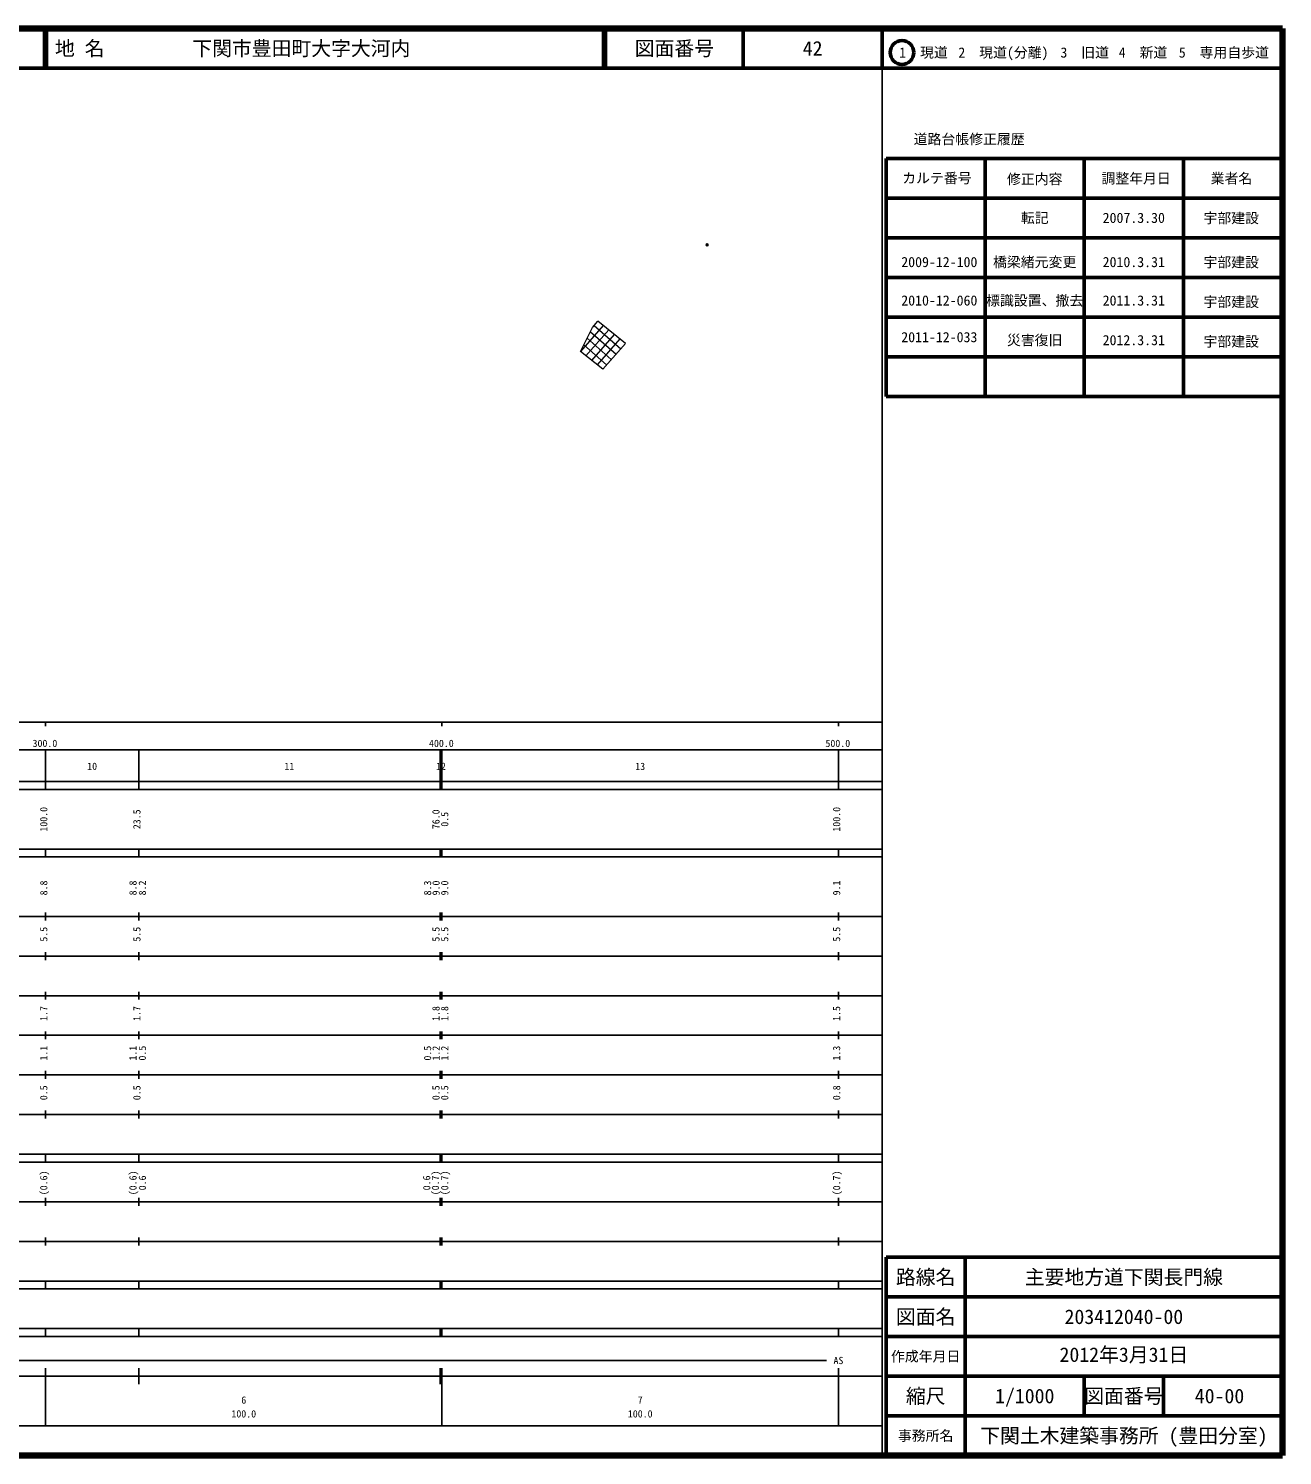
# Model space of a CAD drawing. Units: millimetres on the paper, with parts at other scales. Extents: x 40 to 680, y 20 to 380.
# Drawn here: x 363.7 to 680, y 20 to 380 of the extents above; entities that cross this region are included whole.
import ezdxf
from ezdxf.enums import TextEntityAlignment as Align

# ---------------------------------------------------------------- set-up
doc = ezdxf.new("R2010")
doc.units = ezdxf.units.MM
doc.header["$PDMODE"] = 32
doc.header["$PDSIZE"] = 0.5
for name, color, linetype, lineweight in [('M-BGD', 7, 'Continuous', 13), ('M-TTL', 2, 'Continuous', 140), ('M-TTL-BAND', 7, 'Continuous', 25), ('M-TTL-FRAM', 2, 'Continuous', 50), ('M-TTL-LINE', 7, 'Continuous', 50)]:
    doc.layers.add(name, color=color, linetype=linetype, lineweight=lineweight)
doc.layers.add('M-OTRS', color=6, linetype='Continuous')
doc.layers.add('M-TTL-TXT', color=7, linetype='Continuous')
doc.styles.add('ＭＳ ゴシック', font='')
doc.styles.get('ＭＳ ゴシック').set_extended_font_data('MS Gothic')

msp = doc.modelspace()

# ---------------------------------------------------------------- linework, layer by layer
at = {"layer": 'M-BGD'}
for p, q in [((514.266, 300.579), (507.278, 306.2)), ((508.651, 305.095), (502.913, 298.545)), ((510.055, 303.966), (504.317, 297.416)), ((505.462, 303.506), (511.894, 297.871)), ((511.459, 302.837), (505.721, 296.287)), ((506.406, 305.072), (513.08, 299.225)), ((503.755, 300.215), (509.522, 295.163)), ((504.608, 301.86), (510.708, 296.517)), ((512.862, 301.708), (507.125, 295.158)), ((508.529, 294.029), (514.266, 300.579)), ((508.529, 294.029), (502.896, 298.559))]:
    msp.add_line(p, q, dxfattribs=at)
msp.add_lwpolyline([(502.896, 298.559), (506.005, 304.554), (507.278, 306.2)], dxfattribs=at)
at = {"layer": 'M-OTRS'}
msp.add_point((534.876, 325.45), dxfattribs=at)
at = {"layer": 'M-TTL'}
for p, q in [((680, 380), (40, 380)), ((680, 20), (680, 380)), ((40, 20), (680, 20))]:
    msp.add_line(p, q, dxfattribs=at)
at = {"layer": 'M-TTL-BAND'}
for p, q in [((579, 20), (579, 370)), ((40, 205), (579, 205)), ((368, 205), (368, 204)), ((468, 205), (468, 204)), ((568, 205), (568, 204)), ((68, 198), (579, 198)), ((368, 188), (368, 198)), ((391.5, 188), (391.5, 198)), ((467.5, 188), (467.5, 198)), ((468, 188), (468, 198)), ((568, 188), (568, 198)), ((40, 190), (579, 190)), ((40, 188), (579, 188)), ((40, 173), (579, 173)), ((368, 171), (368, 173)), ((391.5, 171), (391.5, 173)), ((467.5, 171), (467.5, 173)), ((468, 171), (468, 173)), ((568, 171), (568, 173)), ((40, 171), (579, 171)), ((40, 156), (579, 156)), ((368, 155), (368, 157)), ((391.5, 155), (391.5, 157)), ((467.5, 155), (467.5, 157)), ((468, 155), (468, 157)), ((568, 155), (568, 157)), ((46, 146), (579, 146)), ((368, 145), (368, 147)), ((391.5, 145), (391.5, 147)), ((467.5, 145), (467.5, 147)), ((468, 145), (468, 147)), ((568, 145), (568, 147)), ((368, 135), (368, 137)), ((391.5, 135), (391.5, 137)), ((467.5, 135), (467.5, 137)), ((468, 135), (468, 137)), ((568, 135), (568, 137)), ((52, 136), (579, 136)), ((46, 126), (579, 126)), ((368, 125), (368, 127)), ((391.5, 125), (391.5, 127)), ((467.5, 125), (467.5, 127)), ((468, 125), (468, 127)), ((568, 125), (568, 127)), ((52, 116), (579, 116)), ((368, 115), (368, 117)), ((391.5, 115), (391.5, 117)), ((467.5, 115), (467.5, 117)), ((468, 115), (468, 117)), ((568, 115), (568, 117)), ((46, 106), (579, 106)), ((368, 105), (368, 107)), ((391.5, 105), (391.5, 107)), ((467.5, 105), (467.5, 107)), ((468, 105), (468, 107)), ((568, 105), (568, 107)), ((40, 96), (579, 96)), ((40, 94), (579, 94)), ((368, 94), (368, 96)), ((391.5, 94), (391.5, 96)), ((467.5, 94), (467.5, 96)), ((468, 94), (468, 96)), ((568, 94), (568, 96)), ((49, 84), (579, 84)), ((368, 83), (368, 85)), ((391.5, 83), (391.5, 85)), ((467.5, 83), (467.5, 85)), ((468, 83), (468, 85)), ((568, 83), (568, 85)), ((40, 74), (579, 74)), ((368, 73), (368, 75)), ((391.5, 73), (391.5, 75)), ((467.5, 73), (467.5, 75)), ((468, 73), (468, 75)), ((568, 73), (568, 75)), ((40, 64), (579, 64)), ((40, 62), (579, 62)), ((368, 62), (368, 64)), ((391.5, 62), (391.5, 64)), ((467.5, 62), (467.5, 64)), ((468, 62), (468, 64)), ((568, 62), (568, 64)), ((40, 52), (579, 52)), ((368, 50), (368, 52)), ((391.5, 50), (391.5, 52)), ((467.5, 50), (467.5, 52)), ((468, 50), (468, 52)), ((568, 50), (568, 52)), ((40, 50), (579, 50)), ((71, 44), (565, 44)), ((40, 40), (579, 40)), ((368, 27.5), (368, 42)), ((391.5, 38), (391.5, 42)), ((467.5, 38), (467.5, 42)), ((468, 27.5), (468, 42)), ((568, 27.5), (568, 42)), ((68, 27.5), (579, 27.5))]:
    msp.add_line(p, q, dxfattribs=at)
at = {"layer": 'M-TTL-FRAM'}
for p, q in [((580, 347.197), (580, 287.197)), ((580, 347.197), (680, 347.197)), ((580, 287.197), (680, 287.197)), ((680, 70), (580, 70)), ((580, 70), (580, 20))]:
    msp.add_line(p, q, dxfattribs=at)
at = {"layer": 'M-TTL-LINE'}
for p, q in [((367.75, 380), (367.75, 370)), ((368.25, 380), (368.25, 370)), ((508.747, 380), (508.747, 370)), ((509.247, 380), (509.247, 370)), ((543.997, 380), (543.997, 370)), ((579, 380), (579, 370)), ((40, 370), (680, 370)), ((605, 347.197), (605, 287.197)), ((630, 347.197), (630, 287.197)), ((655, 347.197), (655, 287.197)), ((580, 337.197), (680, 337.197)), ((580, 327.197), (680, 327.197)), ((580, 317.197), (680, 317.197)), ((580, 307.197), (680, 307.197)), ((580, 297.197), (680, 297.197)), ((600, 70), (600, 20)), ((680, 60), (580, 60)), ((680, 50), (580, 50)), ((680, 40), (580, 40)), ((630, 40), (630, 30)), ((650, 40), (650, 30)), ((680, 30), (580, 30))]:
    msp.add_line(p, q, dxfattribs=at)
msp.add_circle((584.031, 373.958), 3, dxfattribs=at)

# ---------------------------------------------------------------- texts
at = {"layer": 'M-BGD', "style": 'ＭＳ ゴシック'}
msp.add_text('2011-12-033', height=2.566, dxfattribs=at).set_placement((593.448, 300.099), align=Align.BOTTOM_CENTER)
at = {"layer": 'M-TTL-BAND', "style": 'ＭＳ ゴシック'}
for s, p in [('300.0', (367.844, 198.195)), ('400.0', (467.844, 198.195)), ('500.0', (567.844, 198.195)), ('10', (379.75, 192.405)), ('11', (429.5, 192.405)), ('12', (467.75, 192.405)), ('13', (518, 192.405)), ('AS', (568, 42.5)), ('6', (418, 32.523)), ('7', (518, 32.523)), ('100.0', (418, 29.033)), ('100.0', (518, 29.033))]:
    msp.add_text(s, height=1.833, dxfattribs=at).set_placement(p, align=Align.BOTTOM_CENTER)
for s, p in [('100.0', (369, 180.5)), ('23.5', (392.5, 180.5)), ('76.0', (467.934, 180.5)), ('0.5', (470.142, 180.5)), ('100.0', (569, 180.5)), ('8.8', (369, 163.174)), ('8.8', (391.5, 163.174)), ('8.2', (393.87, 163.174)), ('8.3', (465.817, 163.174)), ('9.0', (467.96, 163.174)), ('9.0', (470.142, 163.174)), ('9.1', (569, 163.174)), ('5.5', (369, 151.5)), ('5.5', (392.5, 151.5)), ('5.5', (467.934, 151.5)), ('5.5', (470.142, 151.5)), ('5.5', (569, 151.5)), ('1.7', (369, 131.5)), ('1.7', (392.5, 131.5)), ('1.8', (467.934, 131.5)), ('1.8', (470.142, 131.5)), ('1.5', (569, 131.5)), ('1.1', (369, 121.5)), ('1.1', (391.5, 121.5)), ('0.5', (393.87, 121.5)), ('0.5', (465.817, 121.5)), ('1.2', (467.96, 121.5)), ('1.2', (470.142, 121.5)), ('1.3', (569, 121.5)), ('0.5', (369, 111.5)), ('0.5', (392.5, 111.5)), ('0.5', (467.934, 111.5)), ('0.5', (470.142, 111.5)), ('0.8', (569, 111.5)), ('(0.6)', (369, 88.764)), ('(0.6)', (391.5, 88.764)), ('0.6', (393.87, 88.764)), ('0.6', (465.59, 88.764)), ('(0.7)', (467.787, 88.764)), ('(0.7)', (470.142, 88.764)), ('(0.7)', (569, 88.764))]:
    msp.add_text(s, height=1.833, rotation=90, dxfattribs=at).set_placement(p, align=Align.BOTTOM_CENTER)
at = {"layer": 'M-TTL-TXT', "style": 'ＭＳ ゴシック'}
for s, p in [('地 名', (370.38, 375)), ('下関市豊田町大字大河内', (405.024, 375))]:
    msp.add_text(s, height=3.666, dxfattribs=at).set_placement(p, align=Align.MIDDLE_LEFT)
for s, height, p in [('図面番号', 3.666, (526.622, 375)), ('42', 3.666, (561.497, 375)), ('1\u3000現道', 2.566, (589.448, 373.958)), ('2\u3000現道(分離)', 2.566, (609.619, 373.958)), ('3\u3000旧道', 2.566, (630.121, 373.958)), ('4\u3000新道', 2.566, (644.824, 373.958)), ('5\u3000専用自歩道', 2.566, (665.228, 373.958)), ('道路台帳修正履歴', 2.566, (600.968, 352.113)), ('カルテ番号', 2.566, (592.839, 342.277)), ('修正内容', 2.566, (617.509, 342.023)), ('調整年月日', 2.566, (643.089, 342.197)), ('業者名', 2.566, (667.134, 342.197)), ('転記', 2.566, (617.5, 332.245)), ('2007.3.30', 2.566, (642.5, 332.245)), ('宇部建設', 2.566, (667.077, 332.189)), ('2009-12-100', 2.566, (593.448, 321.094)), ('橋梁緒元変更', 2.566, (617.5, 321.094)), ('2010.3.31', 2.566, (642.5, 321.094)), ('宇部建設', 2.566, (667.077, 321.037)), ('宇部建設', 2.566, (667.077, 311.037)), ('宇部建設', 2.566, (667.077, 301.037)), ('路線名', 3.666, (590, 65)), ('路線名', 3.666, (590, 65)), ('主要地方道下関長門線', 3.666, (640, 65)), ('図面名', 3.666, (590, 55)), ('図面名', 3.666, (590, 55)), ('203412040-00', 3.666, (640, 55)), ('作成年月日', 2.566, (590, 45)), ('作成年月日', 2.566, (590, 45)), ('縮尺', 3.666, (590, 35)), ('縮尺', 3.666, (590, 35)), ('1/1000', 3.666, (615, 35)), ('図面番号', 3.666, (640, 35)), ('図面番号', 3.666, (640, 35)), ('40-00', 3.666, (664.125, 35)), ('事務所名', 2.566, (590, 25)), ('事務所名', 2.566, (590, 25)), ('下関土木建築事務所 (豊田分室)', 3.666, (640, 25))]:
    msp.add_text(s, height=height, dxfattribs=at).set_placement(p, align=Align.MIDDLE_CENTER)
for s, height, p in [('2010-12-060', 2.566, (593.448, 309.344)), ('標識設置、撤去', 2.566, (617.5, 309.344)), ('2011.3.31', 2.566, (642.5, 309.344)), ('災害復旧', 2.566, (617.5, 299.344)), ('2012.3.31', 2.566, (642.5, 299.344)), ('2012年3月31日', 3.666, (640, 42.5))]:
    msp.add_text(s, height=height, dxfattribs=at).set_placement(p, align=Align.BOTTOM_CENTER)

doc.saveas('drawing.dxf')
